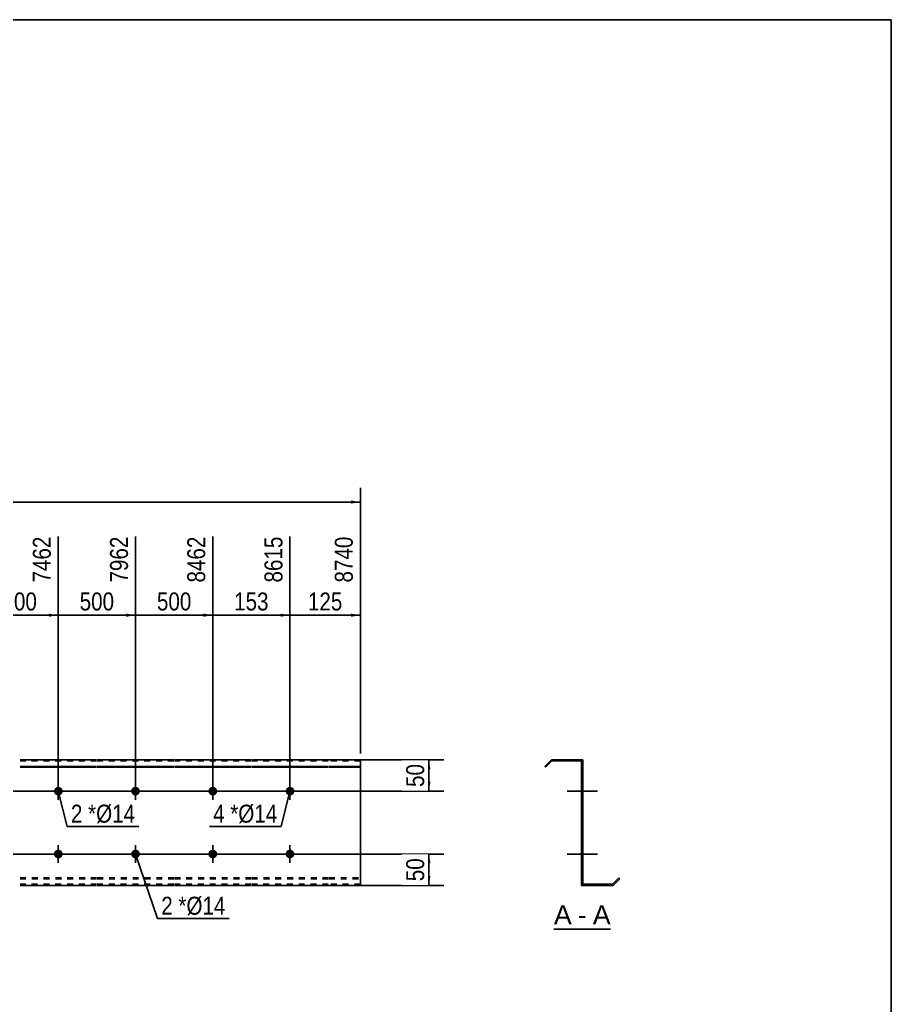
# Model space of a CAD drawing. Header units: millimetres. Extents: x -68 to 335, y -149 to 128.
# Drawn here: x 195.9 to 334.6, y -29.1 to 127.8 of the extents above; entities that cross this region are included whole.
import ezdxf

# ---------------------------------------------------------------- set-up
doc = ezdxf.new("R2010")
doc.units = ezdxf.units.MM
doc.linetypes.add('DXK_LINE_DOT1', pattern=[1.8814, 0.9407, -0.9407])
doc.styles.add('Arial', font='ARIAL.TTF', dxfattribs={"height": 0.2})
doc.styles.add('Arial Narrow', font='ARIALN.TTF', dxfattribs={"height": 0.2})

# ---------------------------------------------------------------- blocks, each defined once
blk = doc.blocks.new('Unknown-629087557-1873')
at = {"color": 5, "linetype": 'Continuous'}
for p, q in [((334.62, 127.75), (-65.38, 127.75)), ((334.62, -149.25), (334.62, 127.75))]:
    blk.add_line(p, q, dxfattribs=at)
blk = doc.blocks.new('Unknown-629087557-12 - 1243')
at = {"color": 7, "linetype": 'Continuous'}
blk.add_line((280.9, -16.95), (289.93, -16.95), dxfattribs=at)
at = {"color": 0, "linetype": 'Continuous'}
for points in [[(283.74, -16.2), (283.74, -13), (280.9, -13), (280.9, -16.2)], [(286.13, -16.2), (286.13, -13), (284.7, -13), (284.7, -16.2)], [(289.93, -16.2), (289.93, -13), (287.09, -13), (287.09, -16.2)]]:
    blk.add_wipeout(points, dxfattribs=at)
at = {"color": 96, "linetype": 'Continuous', "style": 'Arial'}
for s, p in [('A', (280.9, -16.2)), ('A', (287.09, -16.2)), ('-', (284.7, -16.2))]:
    blk.add_text(s, height=3.06, dxfattribs=at).set_placement(p)
blk = doc.blocks.new('Part-629087557-1218 - 1203')
at = {"color": 2, "linetype": 'Continuous'}
for p, q in [((208.11, 10), (195.91, 10)), ((220.4, 10), (208.21, 10)), ((232.69, 10), (220.5, 10)), ((244.99, 10), (232.79, 10)), ((250.09, 10), (245.09, 10)), ((250.09, 10), (250.09, -10)), ((195.91, 8.94), (208.11, 8.94)), ((195.91, 8.81), (208.11, 8.81)), ((208.21, 8.94), (220.4, 8.94)), ((208.21, 8.81), (220.4, 8.81)), ((220.5, 8.94), (232.69, 8.94)), ((220.5, 8.81), (232.69, 8.81)), ((232.79, 8.94), (244.99, 8.94)), ((232.79, 8.81), (244.99, 8.81)), ((245.09, 8.94), (250.09, 8.94)), ((245.09, 8.81), (250.09, 8.81)), ((208.11, -10), (195.91, -10)), ((220.4, -10), (208.21, -10)), ((232.69, -10), (220.5, -10)), ((244.99, -10), (232.79, -10)), ((250.09, -10), (245.09, -10))]:
    blk.add_line(p, q, dxfattribs=at)
at = {"color": 7, "linetype": 'DXK_LINE_DOT1'}
for p, q in [((208.11, 9.82), (195.91, 9.82)), ((220.4, 9.82), (208.21, 9.82)), ((232.69, 9.82), (220.5, 9.82)), ((244.99, 9.82), (232.79, 9.82)), ((250.09, 9.82), (245.09, 9.82)), ((195.91, -8.81), (208.11, -8.81)), ((195.91, -8.94), (208.11, -8.94)), ((208.21, -8.81), (220.4, -8.81)), ((208.21, -8.94), (220.4, -8.94)), ((220.5, -8.81), (232.69, -8.81)), ((220.5, -8.94), (232.69, -8.94)), ((232.79, -8.81), (244.99, -8.81)), ((232.79, -8.94), (244.99, -8.94)), ((245.09, -8.81), (250.09, -8.81)), ((245.09, -8.94), (250.09, -8.94)), ((208.11, -9.82), (195.91, -9.82)), ((220.4, -9.82), (208.21, -9.82)), ((232.69, -9.82), (220.5, -9.82)), ((244.99, -9.82), (232.79, -9.82)), ((250.09, -9.82), (245.09, -9.82))]:
    blk.add_line(p, q, dxfattribs=at)
blk = doc.blocks.new('Bolt-629087557-1226 - 1203')
at = {"linetype": 'Continuous'}
for points in [[(238.19, 5, -1), (239.59, 5, -1)], [(238.19, -5, -1), (239.59, -5, -1)]]:
    blk.add_hatch(color=3, dxfattribs=at).paths.add_polyline_path(points)
at = {"color": 3, "linetype": 'Continuous'}
for p, q in [((238.89, 3.6), (238.89, 6.4)), ((237.49, 5), (240.29, 5)), ((238.89, -6.4), (238.89, -3.6)), ((237.49, -5), (240.29, -5))]:
    blk.add_line(p, q, dxfattribs=at)
blk = doc.blocks.new('Bolt-629087557-1231 - 1203')
at = {"linetype": 'Continuous'}
for points in [[(202.71, 5, -1), (201.31, 5, -1)], [(202.71, -5, -1), (201.31, -5, -1)]]:
    blk.add_hatch(color=3, dxfattribs=at).paths.add_polyline_path(points)
at = {"color": 3, "linetype": 'Continuous'}
for p, q in [((202.01, 6.4), (202.01, 3.6)), ((200.61, 5), (203.41, 5)), ((202.01, -3.6), (202.01, -6.4)), ((200.61, -5), (203.41, -5))]:
    blk.add_line(p, q, dxfattribs=at)
blk = doc.blocks.new('Bolt-629087557-1232 - 1203')
at = {"linetype": 'Continuous'}
for points in [[(215, 5, -1), (213.6, 5, -1)], [(215, -5, -1), (213.6, -5, -1)]]:
    blk.add_hatch(color=3, dxfattribs=at).paths.add_polyline_path(points)
at = {"color": 3, "linetype": 'Continuous'}
for p, q in [((214.3, 6.4), (214.3, 3.6)), ((212.9, 5), (215.7, 5)), ((214.3, -3.6), (214.3, -6.4)), ((212.9, -5), (215.7, -5))]:
    blk.add_line(p, q, dxfattribs=at)
blk = doc.blocks.new('Bolt-629087557-1233 - 1203')
at = {"linetype": 'Continuous'}
for points in [[(227.3, 5, -1), (225.9, 5, -1)], [(227.3, -5, -1), (225.9, -5, -1)]]:
    blk.add_hatch(color=3, dxfattribs=at).paths.add_polyline_path(points)
at = {"color": 3, "linetype": 'Continuous'}
for p, q in [((226.6, 6.4), (226.6, 3.6)), ((225.2, 5), (228, 5)), ((226.6, -3.6), (226.6, -6.4)), ((225.2, -5), (228, -5))]:
    blk.add_line(p, q, dxfattribs=at)
blk = doc.blocks.new('Bolt-629087557-1248 - 1243')
at = {"linetype": 'Continuous'}
blk.add_hatch(color=3, dxfattribs=at).paths.add_polyline_path([(285.5, -5.7), (285.5, -4.3), (285.32, -4.3), (285.32, -5.7)])
at = {"color": 3, "linetype": 'Continuous'}
for p, q in [((285.32, -4.3), (285.5, -4.3)), ((284.34, -5), (287.64, -5)), ((285.32, -5.7), (285.5, -5.7))]:
    blk.add_line(p, q, dxfattribs=at)
blk = doc.blocks.new('Bolt-629087557-1264 - 1243')
at = {"linetype": 'Continuous'}
for points in [[(285.5, 4.3), (285.5, 5.7), (285.32, 5.7), (285.32, 4.3)], [(285.5, -5.7), (285.5, -4.3), (285.32, -4.3), (285.32, -5.7)]]:
    blk.add_hatch(color=3, dxfattribs=at).paths.add_polyline_path(points)
at = {"color": 3, "linetype": 'Continuous'}
for p, q in [((284.52, 5), (287.82, 5)), ((285.32, 5.7), (285.5, 5.7)), ((285.32, 4.3), (285.5, 4.3)), ((285.32, -4.3), (285.5, -4.3)), ((284.52, -5), (287.82, -5)), ((285.32, -5.7), (285.5, -5.7))]:
    blk.add_line(p, q, dxfattribs=at)
blk = doc.blocks.new('Part-629087557-1245 - 1243')
at = {"color": 2, "linetype": 'Continuous'}
for p, q in [((280.5, 10), (279.44, 8.94)), ((279.57, 8.81), (280.58, 9.82)), ((280.5, 10), (285.5, 10)), ((280.58, 9.82), (285.32, 9.82)), ((285.32, 9.82), (285.32, -10)), ((285.5, -9.82), (285.5, 10)), ((279.44, 8.94), (279.57, 8.81)), ((291.26, -8.81), (290.25, -9.82)), ((290.32, -10), (291.39, -8.94)), ((291.39, -8.94), (291.26, -8.81)), ((290.32, -10), (285.32, -10)), ((290.25, -9.82), (285.5, -9.82))]:
    blk.add_line(p, q, dxfattribs=at)
blk = doc.blocks.new('Bolt-629087557-1246 - 1243')
at = {"linetype": 'Continuous'}
for points in [[(285.5, 4.3), (285.5, 5.7), (285.32, 5.7), (285.32, 4.3)], [(285.5, 4.3), (285.5, 5.7), (285.32, 5.7), (285.32, 4.3)], [(285.5, -5.7), (285.5, -4.3), (285.32, -4.3), (285.32, -5.7)], [(285.5, -5.7), (285.5, -4.3), (285.32, -4.3), (285.32, -5.7)]]:
    blk.add_hatch(color=3, dxfattribs=at).paths.add_polyline_path(points)
at = {"color": 3, "linetype": 'Continuous'}
for p, q in [((283.99, 5), (287.79, 5)), ((283.99, 5), (287.79, 5)), ((285.32, 5.7), (285.5, 5.7)), ((285.32, 5.7), (285.5, 5.7)), ((285.32, 4.3), (285.5, 4.3)), ((285.32, 4.3), (285.5, 4.3)), ((285.32, -4.3), (285.5, -4.3)), ((285.32, -4.3), (285.5, -4.3)), ((283.99, -5), (287.79, -5)), ((283.99, -5), (287.79, -5)), ((285.32, -5.7), (285.5, -5.7)), ((285.32, -5.7), (285.5, -5.7))]:
    blk.add_line(p, q, dxfattribs=at)
blk = doc.blocks.new('Bolt-629087557-1247 - 1243')
at = {"linetype": 'Continuous'}
blk.add_hatch(color=3, dxfattribs=at).paths.add_polyline_path([(285.5, -5.7), (285.5, -4.3), (285.32, -4.3), (285.32, -5.7)])
at = {"color": 3, "linetype": 'Continuous'}
for p, q in [((285.32, -4.3), (285.5, -4.3)), ((284.34, -5), (287.64, -5)), ((285.32, -5.7), (285.5, -5.7))]:
    blk.add_line(p, q, dxfattribs=at)
blk = doc.blocks.new('Bolt-629087557-1249 - 1243')
at = {"linetype": 'Continuous'}
blk.add_hatch(color=3, dxfattribs=at).paths.add_polyline_path([(285.5, 4.3), (285.5, 5.7), (285.32, 5.7), (285.32, 4.3)])
at = {"color": 3, "linetype": 'Continuous'}
for p, q in [((286.34, 5), (283.04, 5)), ((285.5, 5.7), (285.32, 5.7)), ((285.5, 4.3), (285.32, 4.3))]:
    blk.add_line(p, q, dxfattribs=at)
blk = doc.blocks.new('Bolt-629087557-1250 - 1243')
at = {"linetype": 'Continuous'}
blk.add_hatch(color=3, dxfattribs=at).paths.add_polyline_path([(285.5, 4.3), (285.5, 5.7), (285.32, 5.7), (285.32, 4.3)])
at = {"color": 3, "linetype": 'Continuous'}
for p, q in [((286.34, 5), (283.04, 5)), ((285.5, 5.7), (285.32, 5.7)), ((285.5, 4.3), (285.32, 4.3))]:
    blk.add_line(p, q, dxfattribs=at)
blk = doc.blocks.new('Bolt-629087557-1251 - 1243')
at = {"linetype": 'Continuous'}
for points in [[(285.5, 4.3), (285.5, 5.7), (285.32, 5.7), (285.32, 4.3)], [(285.5, -5.7), (285.5, -4.3), (285.32, -4.3), (285.32, -5.7)]]:
    blk.add_hatch(color=3, dxfattribs=at).paths.add_polyline_path(points)
at = {"color": 3, "linetype": 'Continuous'}
for p, q in [((286.34, 5), (283.04, 5)), ((285.5, 5.7), (285.32, 5.7)), ((285.5, 4.3), (285.32, 4.3)), ((285.5, -4.3), (285.32, -4.3)), ((286.34, -5), (283.04, -5)), ((285.5, -5.7), (285.32, -5.7))]:
    blk.add_line(p, q, dxfattribs=at)
blk = doc.blocks.new('Bolt-629087557-1252 - 1243')
at = {"linetype": 'Continuous'}
for points in [[(285.5, 4.3), (285.5, 5.7), (285.32, 5.7), (285.32, 4.3)], [(285.5, -5.7), (285.5, -4.3), (285.32, -4.3), (285.32, -5.7)]]:
    blk.add_hatch(color=3, dxfattribs=at).paths.add_polyline_path(points)
at = {"color": 3, "linetype": 'Continuous'}
for p, q in [((286.34, 5), (283.04, 5)), ((285.5, 5.7), (285.32, 5.7)), ((285.5, 4.3), (285.32, 4.3)), ((285.5, -4.3), (285.32, -4.3)), ((286.34, -5), (283.04, -5)), ((285.5, -5.7), (285.32, -5.7))]:
    blk.add_line(p, q, dxfattribs=at)
blk = doc.blocks.new('Bolt-629087557-1253 - 1243')
at = {"linetype": 'Continuous'}
for points in [[(285.32, 5.7), (285.32, 4.3), (285.5, 4.3), (285.5, 5.7)], [(285.32, -4.3), (285.32, -5.7), (285.5, -5.7), (285.5, -4.3)]]:
    blk.add_hatch(color=3, dxfattribs=at).paths.add_polyline_path(points)
at = {"color": 3, "linetype": 'Continuous'}
for p, q in [((286.3, 5), (283, 5)), ((285.5, 5.7), (285.32, 5.7)), ((285.5, 4.3), (285.32, 4.3)), ((285.5, -4.3), (285.32, -4.3)), ((286.3, -5), (283, -5)), ((285.5, -5.7), (285.32, -5.7))]:
    blk.add_line(p, q, dxfattribs=at)
blk = doc.blocks.new('Bolt-629087557-1254 - 1243')
at = {"linetype": 'Continuous'}
for points in [[(285.5, 4.3), (285.5, 5.7), (285.32, 5.7), (285.32, 4.3)], [(285.5, -5.7), (285.5, -4.3), (285.32, -4.3), (285.32, -5.7)]]:
    blk.add_hatch(color=3, dxfattribs=at).paths.add_polyline_path(points)
at = {"color": 3, "linetype": 'Continuous'}
for p, q in [((284.52, 5), (287.82, 5)), ((285.32, 5.7), (285.5, 5.7)), ((285.32, 4.3), (285.5, 4.3)), ((285.32, -4.3), (285.5, -4.3)), ((284.52, -5), (287.82, -5)), ((285.32, -5.7), (285.5, -5.7))]:
    blk.add_line(p, q, dxfattribs=at)
blk = doc.blocks.new('Bolt-629087557-1255 - 1243')
at = {"linetype": 'Continuous'}
for points in [[(285.5, 4.3), (285.5, 5.7), (285.32, 5.7), (285.32, 4.3)], [(285.5, -5.7), (285.5, -4.3), (285.32, -4.3), (285.32, -5.7)]]:
    blk.add_hatch(color=3, dxfattribs=at).paths.add_polyline_path(points)
at = {"color": 3, "linetype": 'Continuous'}
for p, q in [((284.52, 5), (287.82, 5)), ((285.32, 5.7), (285.5, 5.7)), ((285.32, 4.3), (285.5, 4.3)), ((285.32, -4.3), (285.5, -4.3)), ((284.52, -5), (287.82, -5)), ((285.32, -5.7), (285.5, -5.7))]:
    blk.add_line(p, q, dxfattribs=at)
blk = doc.blocks.new('Bolt-629087557-1256 - 1243')
at = {"linetype": 'Continuous'}
for points in [[(285.5, 4.3), (285.5, 5.7), (285.32, 5.7), (285.32, 4.3)], [(285.5, -5.7), (285.5, -4.3), (285.32, -4.3), (285.32, -5.7)]]:
    blk.add_hatch(color=3, dxfattribs=at).paths.add_polyline_path(points)
at = {"color": 3, "linetype": 'Continuous'}
for p, q in [((284.52, 5), (287.82, 5)), ((285.32, 5.7), (285.5, 5.7)), ((285.32, 4.3), (285.5, 4.3)), ((285.32, -4.3), (285.5, -4.3)), ((284.52, -5), (287.82, -5)), ((285.32, -5.7), (285.5, -5.7))]:
    blk.add_line(p, q, dxfattribs=at)
blk = doc.blocks.new('Bolt-629087557-1257 - 1243')
at = {"linetype": 'Continuous'}
for points in [[(285.5, 4.3), (285.5, 5.7), (285.32, 5.7), (285.32, 4.3)], [(285.5, -5.7), (285.5, -4.3), (285.32, -4.3), (285.32, -5.7)]]:
    blk.add_hatch(color=3, dxfattribs=at).paths.add_polyline_path(points)
at = {"color": 3, "linetype": 'Continuous'}
for p, q in [((284.52, 5), (287.82, 5)), ((285.32, 5.7), (285.5, 5.7)), ((285.32, 4.3), (285.5, 4.3)), ((285.32, -4.3), (285.5, -4.3)), ((284.52, -5), (287.82, -5)), ((285.32, -5.7), (285.5, -5.7))]:
    blk.add_line(p, q, dxfattribs=at)
blk = doc.blocks.new('Bolt-629087557-1258 - 1243')
at = {"linetype": 'Continuous'}
for points in [[(285.5, 4.3), (285.5, 5.7), (285.32, 5.7), (285.32, 4.3)], [(285.5, -5.7), (285.5, -4.3), (285.32, -4.3), (285.32, -5.7)]]:
    blk.add_hatch(color=3, dxfattribs=at).paths.add_polyline_path(points)
at = {"color": 3, "linetype": 'Continuous'}
for p, q in [((284.52, 5), (287.82, 5)), ((285.32, 5.7), (285.5, 5.7)), ((285.32, 4.3), (285.5, 4.3)), ((285.32, -4.3), (285.5, -4.3)), ((284.52, -5), (287.82, -5)), ((285.32, -5.7), (285.5, -5.7))]:
    blk.add_line(p, q, dxfattribs=at)
blk = doc.blocks.new('Bolt-629087557-1259 - 1243')
at = {"linetype": 'Continuous'}
for points in [[(285.5, 4.3), (285.5, 5.7), (285.32, 5.7), (285.32, 4.3)], [(285.5, -5.7), (285.5, -4.3), (285.32, -4.3), (285.32, -5.7)]]:
    blk.add_hatch(color=3, dxfattribs=at).paths.add_polyline_path(points)
at = {"color": 3, "linetype": 'Continuous'}
for p, q in [((284.52, 5), (287.82, 5)), ((285.32, 5.7), (285.5, 5.7)), ((285.32, 4.3), (285.5, 4.3)), ((285.32, -4.3), (285.5, -4.3)), ((284.52, -5), (287.82, -5)), ((285.32, -5.7), (285.5, -5.7))]:
    blk.add_line(p, q, dxfattribs=at)
blk = doc.blocks.new('Bolt-629087557-1260 - 1243')
at = {"linetype": 'Continuous'}
for points in [[(285.5, 4.3), (285.5, 5.7), (285.32, 5.7), (285.32, 4.3)], [(285.5, -5.7), (285.5, -4.3), (285.32, -4.3), (285.32, -5.7)]]:
    blk.add_hatch(color=3, dxfattribs=at).paths.add_polyline_path(points)
at = {"color": 3, "linetype": 'Continuous'}
for p, q in [((284.52, 5), (287.82, 5)), ((285.32, 5.7), (285.5, 5.7)), ((285.32, 4.3), (285.5, 4.3)), ((285.32, -4.3), (285.5, -4.3)), ((284.52, -5), (287.82, -5)), ((285.32, -5.7), (285.5, -5.7))]:
    blk.add_line(p, q, dxfattribs=at)
blk = doc.blocks.new('Bolt-629087557-1261 - 1243')
at = {"linetype": 'Continuous'}
for points in [[(285.5, 4.3), (285.5, 5.7), (285.32, 5.7), (285.32, 4.3)], [(285.5, -5.7), (285.5, -4.3), (285.32, -4.3), (285.32, -5.7)]]:
    blk.add_hatch(color=3, dxfattribs=at).paths.add_polyline_path(points)
at = {"color": 3, "linetype": 'Continuous'}
for p, q in [((284.52, 5), (287.82, 5)), ((285.32, 5.7), (285.5, 5.7)), ((285.32, 4.3), (285.5, 4.3)), ((285.32, -4.3), (285.5, -4.3)), ((284.52, -5), (287.82, -5)), ((285.32, -5.7), (285.5, -5.7))]:
    blk.add_line(p, q, dxfattribs=at)
blk = doc.blocks.new('Bolt-629087557-1262 - 1243')
at = {"linetype": 'Continuous'}
for points in [[(285.5, 4.3), (285.5, 5.7), (285.32, 5.7), (285.32, 4.3)], [(285.5, -5.7), (285.5, -4.3), (285.32, -4.3), (285.32, -5.7)]]:
    blk.add_hatch(color=3, dxfattribs=at).paths.add_polyline_path(points)
at = {"color": 3, "linetype": 'Continuous'}
for p, q in [((284.52, 5), (287.82, 5)), ((285.32, 5.7), (285.5, 5.7)), ((285.32, 4.3), (285.5, 4.3)), ((285.32, -4.3), (285.5, -4.3)), ((284.52, -5), (287.82, -5)), ((285.32, -5.7), (285.5, -5.7))]:
    blk.add_line(p, q, dxfattribs=at)
blk = doc.blocks.new('Bolt-629087557-1263 - 1243')
at = {"linetype": 'Continuous'}
for points in [[(285.5, 4.3), (285.5, 5.7), (285.32, 5.7), (285.32, 4.3)], [(285.5, -5.7), (285.5, -4.3), (285.32, -4.3), (285.32, -5.7)]]:
    blk.add_hatch(color=3, dxfattribs=at).paths.add_polyline_path(points)
at = {"color": 3, "linetype": 'Continuous'}
for p, q in [((284.52, 5), (287.82, 5)), ((285.32, 5.7), (285.5, 5.7)), ((285.32, 4.3), (285.5, 4.3)), ((285.32, -4.3), (285.5, -4.3)), ((284.52, -5), (287.82, -5)), ((285.32, -5.7), (285.5, -5.7))]:
    blk.add_line(p, q, dxfattribs=at)
blk = doc.blocks.new('Bolt-629087557-1265 - 1243')
at = {"linetype": 'Continuous'}
for points in [[(285.5, 4.3), (285.5, 5.7), (285.32, 5.7), (285.32, 4.3)], [(285.5, -5.7), (285.5, -4.3), (285.32, -4.3), (285.32, -5.7)]]:
    blk.add_hatch(color=3, dxfattribs=at).paths.add_polyline_path(points)
at = {"color": 3, "linetype": 'Continuous'}
for p, q in [((284.52, 5), (287.82, 5)), ((285.32, 5.7), (285.5, 5.7)), ((285.32, 4.3), (285.5, 4.3)), ((285.32, -4.3), (285.5, -4.3)), ((284.52, -5), (287.82, -5)), ((285.32, -5.7), (285.5, -5.7))]:
    blk.add_line(p, q, dxfattribs=at)
blk = doc.blocks.new('Bolt-629087557-1266 - 1243')
at = {"linetype": 'Continuous'}
for points in [[(285.5, 4.3), (285.5, 5.7), (285.32, 5.7), (285.32, 4.3)], [(285.5, -5.7), (285.5, -4.3), (285.32, -4.3), (285.32, -5.7)]]:
    blk.add_hatch(color=3, dxfattribs=at).paths.add_polyline_path(points)
at = {"color": 3, "linetype": 'Continuous'}
for p, q in [((284.52, 5), (287.82, 5)), ((285.32, 5.7), (285.5, 5.7)), ((285.32, 4.3), (285.5, 4.3)), ((285.32, -4.3), (285.5, -4.3)), ((284.52, -5), (287.82, -5)), ((285.32, -5.7), (285.5, -5.7))]:
    blk.add_line(p, q, dxfattribs=at)
blk = doc.blocks.new('StraightDimension-629087557-1293 - 1203')
at = {"linetype": 'Continuous'}
blk.add_hatch(color=7, dxfattribs=at).paths.add_polyline_path([(212.8, 33.25), (214.3, 33), (212.8, 32.75)])
at = {"color": 7, "linetype": 'Continuous'}
for p, q in [((202.01, 6), (202.01, 45.51)), ((214.3, 6), (214.3, 45.51)), ((202.01, 33), (214.3, 33))]:
    blk.add_line(p, q, dxfattribs=at)
at = {"color": 0}
blk.add_wipeout([(211.5, 33.15), (211.5, 37.35), (204.81, 37.35), (204.81, 33.15)], dxfattribs=at)
at = {"color": 3, "style": 'Arial Narrow'}
blk.add_text('500', height=2.863, dxfattribs=at).set_placement((205.41, 33.75))
at = {"color": 0, "linetype": 'Continuous'}
blk.add_wipeout([(213.7, 46.11), (209.5, 46.11), (209.5, 37.6), (213.7, 37.6)], dxfattribs=at)
at = {"color": 3, "linetype": 'Continuous', "style": 'Arial Narrow'}
blk.add_text('7962', height=2.863, rotation=90.0002, dxfattribs=at).set_placement((213.1, 38.2))
blk = doc.blocks.new('StraightDimension-629087557-1292 - 1203')
at = {"linetype": 'Continuous'}
blk.add_hatch(color=7, dxfattribs=at).paths.add_polyline_path([(225.1, 33.25), (226.6, 33), (225.1, 32.75)])
at = {"color": 7, "linetype": 'Continuous'}
for p, q in [((214.3, 6), (214.3, 45.51)), ((226.6, 6), (226.6, 45.51)), ((214.3, 33), (226.6, 33))]:
    blk.add_line(p, q, dxfattribs=at)
at = {"color": 0}
blk.add_wipeout([(223.79, 33.15), (223.79, 37.35), (217.11, 37.35), (217.11, 33.15)], dxfattribs=at)
at = {"color": 3, "style": 'Arial Narrow'}
blk.add_text('500', height=2.863, dxfattribs=at).set_placement((217.71, 33.75))
at = {"color": 0, "linetype": 'Continuous'}
blk.add_wipeout([(226, 46.11), (221.8, 46.11), (221.8, 37.6), (226, 37.6)], dxfattribs=at)
at = {"color": 3, "linetype": 'Continuous', "style": 'Arial Narrow'}
blk.add_text('8462', height=2.863, rotation=90.0002, dxfattribs=at).set_placement((225.4, 38.2))
blk = doc.blocks.new('StraightDimension-629087557-1291 - 1203')
at = {"linetype": 'Continuous'}
blk.add_hatch(color=7, dxfattribs=at).paths.add_polyline_path([(237.39, 33.25), (238.89, 33), (237.39, 32.75)])
at = {"color": 7, "linetype": 'Continuous'}
for p, q in [((226.6, 6), (226.6, 45.51)), ((238.89, 6), (238.89, 45.51)), ((226.6, 33), (238.89, 33))]:
    blk.add_line(p, q, dxfattribs=at)
at = {"color": 0}
blk.add_wipeout([(236.09, 33.15), (236.09, 37.35), (229.4, 37.35), (229.4, 33.15)], dxfattribs=at)
at = {"color": 3, "style": 'Arial Narrow'}
blk.add_text('153', height=2.863, dxfattribs=at).set_placement((230, 33.75))
at = {"color": 0, "linetype": 'Continuous'}
blk.add_wipeout([(238.29, 46.11), (234.09, 46.11), (234.09, 37.6), (238.29, 37.6)], dxfattribs=at)
at = {"color": 3, "linetype": 'Continuous', "style": 'Arial Narrow'}
blk.add_text('8615', height=2.863, rotation=90.0002, dxfattribs=at).set_placement((237.69, 38.2))
blk = doc.blocks.new('StraightDimension-629087557-1290 - 1203')
at = {"linetype": 'Continuous'}
blk.add_hatch(color=7, dxfattribs=at).paths.add_polyline_path([(248.59, 33.25), (250.09, 33), (248.59, 32.75)])
at = {"color": 7, "linetype": 'Continuous'}
for p, q in [((238.89, 6), (238.89, 45.51)), ((250.09, 11), (250.09, 45.51)), ((238.89, 33), (250.09, 33))]:
    blk.add_line(p, q, dxfattribs=at)
at = {"color": 0}
blk.add_wipeout([(247.83, 33.15), (247.83, 37.35), (241.15, 37.35), (241.15, 33.15)], dxfattribs=at)
at = {"color": 3, "style": 'Arial Narrow'}
blk.add_text('125', height=2.863, dxfattribs=at).set_placement((241.75, 33.75))
at = {"color": 0, "linetype": 'Continuous'}
blk.add_wipeout([(249.49, 46.11), (245.29, 46.11), (245.29, 37.6), (249.49, 37.6)], dxfattribs=at)
at = {"color": 3, "linetype": 'Continuous', "style": 'Arial Narrow'}
blk.add_text('8740', height=2.863, rotation=90.0002, dxfattribs=at).set_placement((248.89, 38.2))
blk = doc.blocks.new('StraightDimension-629087557-1294 - 1203')
at = {"linetype": 'Continuous'}
blk.add_hatch(color=7, dxfattribs=at).paths.add_polyline_path([(200.51, 33.25), (202.01, 33), (200.51, 32.75)])
at = {"color": 7, "linetype": 'Continuous'}
for p, q in [((189.72, 6), (189.72, 45.51)), ((202.01, 6), (202.01, 45.51)), ((189.72, 33), (202.01, 33))]:
    blk.add_line(p, q, dxfattribs=at)
at = {"color": 0}
blk.add_wipeout([(199.2, 33.15), (199.2, 37.35), (192.52, 37.35), (192.52, 33.15)], dxfattribs=at)
at = {"color": 3, "style": 'Arial Narrow'}
blk.add_text('500', height=2.863, dxfattribs=at).set_placement((193.12, 33.75))
at = {"color": 0, "linetype": 'Continuous'}
blk.add_wipeout([(201.41, 46.11), (197.21, 46.11), (197.21, 37.6), (201.41, 37.6)], dxfattribs=at)
at = {"color": 3, "linetype": 'Continuous', "style": 'Arial Narrow'}
blk.add_text('7462', height=2.863, rotation=90.0002, dxfattribs=at).set_placement((200.81, 38.2))
blk = doc.blocks.new('StraightDimension-629087557-1379 - 1203')
at = {"linetype": 'Continuous'}
for points in [[(260.75, 8.5), (261, 10), (261.25, 8.5)], [(261.25, 6.5), (261, 5), (260.75, 6.5)]]:
    blk.add_hatch(color=7, dxfattribs=at).paths.add_polyline_path(points)
at = {"color": 7, "linetype": 'Continuous'}
for p, q in [((239.89, 10), (263.4, 10)), ((261, 5), (261, 10)), ((15.79, 5), (263.4, 5))]:
    blk.add_line(p, q, dxfattribs=at)
at = {"color": 0}
blk.add_wipeout([(260.85, 9.93), (256.65, 9.93), (256.65, 5.07), (260.85, 5.07)], dxfattribs=at)
at = {"color": 3, "style": 'Arial Narrow'}
blk.add_text('50', height=2.863, rotation=90.0002, dxfattribs=at).set_placement((260.25, 5.67))
blk = doc.blocks.new('StraightDimension-629087557-1394 - 1203')
at = {"linetype": 'Continuous'}
for points in [[(260.75, -6.5), (261, -5), (261.25, -6.5)], [(261.25, -8.5), (261, -10), (260.75, -8.5)]]:
    blk.add_hatch(color=7, dxfattribs=at).paths.add_polyline_path(points)
at = {"color": 7, "linetype": 'Continuous'}
for p, q in [((15.79, -5), (263.4, -5)), ((261, -10), (261, -5)), ((239.89, -10), (263.4, -10))]:
    blk.add_line(p, q, dxfattribs=at)
at = {"color": 0}
blk.add_wipeout([(260.85, -5.07), (256.65, -5.07), (256.65, -9.93), (260.85, -9.93)], dxfattribs=at)
at = {"color": 3, "style": 'Arial Narrow'}
blk.add_text('50', height=2.863, rotation=90.0002, dxfattribs=at).set_placement((260.25, -9.33))
blk = doc.blocks.new('StraightDimension-629087557-1409 - 1203')
at = {"linetype": 'Continuous'}
blk.add_hatch(color=7, dxfattribs=at).paths.add_polyline_path([(248.59, 51.25), (250.09, 51), (248.59, 50.75)])
at = {"color": 7, "linetype": 'Continuous'}
for p, q in [((250.09, 11), (250.09, 53.25)), ((0, 51), (250.09, 51))]:
    blk.add_line(p, q, dxfattribs=at)
blk = doc.blocks.new('MarkSet-629087557-1430 - 1203')
at = {"color": 0}
for points in [[(228.49, -0.01), (228.49, 2.99), (226.66, 2.99), (226.66, -0.01)], [(230.66, -0.01), (230.66, 2.99), (229.39, 2.99), (229.39, -0.01)]]:
    blk.add_wipeout(points, dxfattribs=at)
for points in [[(228.49, -0.01), (228.49, 2.99), (226.66, 2.99), (226.66, -0.01)], [(230.66, -0.01), (230.66, 2.99), (229.39, 2.99), (229.39, -0.01)]]:
    blk.add_wipeout(points, dxfattribs=at)
at = {"color": 3, "style": 'Arial Narrow'}
blk.add_text('4', height=2.86, dxfattribs=at).set_placement((226.66, -0.01))
at = {"color": 0}
blk.add_wipeout([(236.88, -0.01), (236.88, 2.99), (230.66, 2.99), (230.66, -0.01)], dxfattribs=at)
blk.add_wipeout([(236.88, -0.01), (236.88, 2.99), (230.66, 2.99), (230.66, -0.01)], dxfattribs=at)
at = {"color": 7, "linetype": 'Continuous'}
for p in [(238.89, 5), (226.06, -0.61)]:
    blk.add_line(p, (237.48, -0.61), dxfattribs=at)
at = {"color": 3, "style": 'Arial Narrow'}
for s, height, p in [('*', 2.86, (229.39, -0.01)), ('Ø14', 2.863, (230.66, -0.01))]:
    blk.add_text(s, height=height, dxfattribs=at).set_placement(p)
blk = doc.blocks.new('Mark-629087557-1440 - 1203')
at = {"color": 0}
for points in [[(205.85, -0.01), (205.85, 2.99), (204.02, 2.99), (204.02, -0.01)], [(208.03, -0.01), (208.03, 2.99), (206.75, 2.99), (206.75, -0.01)]]:
    blk.add_wipeout(points, dxfattribs=at)
for points in [[(205.85, -0.01), (205.85, 2.99), (204.02, 2.99), (204.02, -0.01)], [(208.03, -0.01), (208.03, 2.99), (206.75, 2.99), (206.75, -0.01)]]:
    blk.add_wipeout(points, dxfattribs=at)
at = {"color": 7, "linetype": 'Continuous'}
blk.add_line((202.01, 5), (203.42, -0.61), dxfattribs=at)
at = {"color": 3, "style": 'Arial Narrow'}
blk.add_text('2', height=2.86, dxfattribs=at).set_placement((204.02, -0.01))
at = {"color": 0}
blk.add_wipeout([(214.24, -0.01), (214.24, 2.99), (208.03, 2.99), (208.03, -0.01)], dxfattribs=at)
blk.add_wipeout([(214.24, -0.01), (214.24, 2.99), (208.03, 2.99), (208.03, -0.01)], dxfattribs=at)
at = {"color": 7, "linetype": 'Continuous'}
blk.add_line((203.42, -0.61), (214.84, -0.61), dxfattribs=at)
at = {"color": 3, "style": 'Arial Narrow'}
for s, height, p in [('*', 2.86, (206.75, -0.01)), ('Ø14', 2.863, (208.03, -0.01))]:
    blk.add_text(s, height=height, dxfattribs=at).set_placement(p)
blk = doc.blocks.new('Mark-629087557-1441 - 1203')
at = {"color": 0}
for points in [[(220.23, -14.66), (220.23, -11.66), (218.4, -11.66), (218.4, -14.66)], [(222.41, -14.66), (222.41, -11.66), (221.13, -11.66), (221.13, -14.66)]]:
    blk.add_wipeout(points, dxfattribs=at)
for points in [[(220.23, -14.66), (220.23, -11.66), (218.4, -11.66), (218.4, -14.66)], [(222.41, -14.66), (222.41, -11.66), (221.13, -11.66), (221.13, -14.66)]]:
    blk.add_wipeout(points, dxfattribs=at)
at = {"color": 7, "linetype": 'Continuous'}
blk.add_line((214.3, -5), (217.8, -15.26), dxfattribs=at)
at = {"color": 3, "style": 'Arial Narrow'}
blk.add_text('2', height=2.86, dxfattribs=at).set_placement((218.4, -14.66))
at = {"color": 0}
blk.add_wipeout([(228.62, -14.66), (228.62, -11.66), (222.41, -11.66), (222.41, -14.66)], dxfattribs=at)
blk.add_wipeout([(228.62, -14.66), (228.62, -11.66), (222.41, -11.66), (222.41, -14.66)], dxfattribs=at)
at = {"color": 7, "linetype": 'Continuous'}
blk.add_line((217.8, -15.26), (229.22, -15.26), dxfattribs=at)
at = {"color": 3, "style": 'Arial Narrow'}
for s, height, p in [('*', 2.86, (221.13, -14.66)), ('Ø14', 2.863, (222.41, -14.66))]:
    blk.add_text(s, height=height, dxfattribs=at).set_placement(p)

msp = doc.modelspace()

# ---------------------------------------------------------------- block references
for name in ['Unknown-629087557-1873', 'Part-629087557-1218 - 1203', 'Part-629087557-1245 - 1243', 'Bolt-629087557-1231 - 1203', 'Bolt-629087557-1232 - 1203', 'Bolt-629087557-1233 - 1203', 'Bolt-629087557-1226 - 1203', 'Bolt-629087557-1253 - 1243', 'Bolt-629087557-1249 - 1243', 'Bolt-629087557-1250 - 1243', 'Bolt-629087557-1251 - 1243', 'Bolt-629087557-1252 - 1243', 'Bolt-629087557-1246 - 1243', 'Bolt-629087557-1264 - 1243', 'Bolt-629087557-1254 - 1243', 'Bolt-629087557-1255 - 1243', 'Bolt-629087557-1256 - 1243', 'Bolt-629087557-1257 - 1243', 'Bolt-629087557-1258 - 1243', 'Bolt-629087557-1259 - 1243', 'Bolt-629087557-1260 - 1243', 'Bolt-629087557-1261 - 1243', 'Bolt-629087557-1262 - 1243', 'Bolt-629087557-1263 - 1243', 'Bolt-629087557-1265 - 1243', 'Bolt-629087557-1266 - 1243', 'Bolt-629087557-1248 - 1243', 'Bolt-629087557-1247 - 1243']:
    msp.add_blockref(name, (0, 0))

# ---------------------------------------------------------------- next in the draw order: block references
for name in ['StraightDimension-629087557-1293 - 1203', 'StraightDimension-629087557-1394 - 1203', 'Unknown-629087557-12 - 1243']:
    msp.add_blockref(name, (0, 0))

# ---------------------------------------------------------------- next in the draw order: block references
for name in ['StraightDimension-629087557-1294 - 1203', 'StraightDimension-629087557-1292 - 1203', 'Mark-629087557-1441 - 1203']:
    msp.add_blockref(name, (0, 0))

# ---------------------------------------------------------------- next in the draw order: block references
msp.add_blockref('StraightDimension-629087557-1291 - 1203', (0, 0))

# ---------------------------------------------------------------- next in the draw order: block references
msp.add_blockref('StraightDimension-629087557-1290 - 1203', (0, 0))

# ---------------------------------------------------------------- next in the draw order: block references
for name in ['StraightDimension-629087557-1409 - 1203', 'StraightDimension-629087557-1379 - 1203']:
    msp.add_blockref(name, (0, 0))

# ---------------------------------------------------------------- next in the draw order: block references
for name in ['Mark-629087557-1440 - 1203', 'MarkSet-629087557-1430 - 1203']:
    msp.add_blockref(name, (0, 0))

doc.saveas('drawing.dxf')
